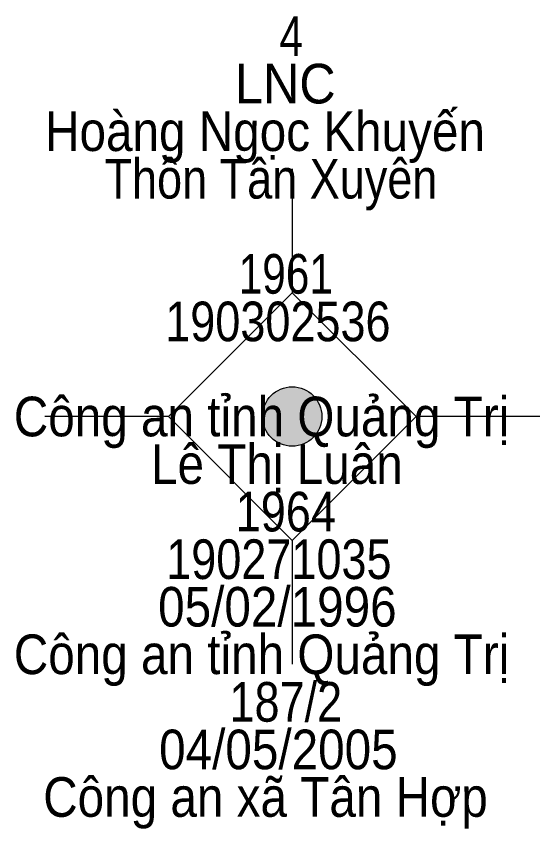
# Model space of a CAD drawing. Header units: metres. Extents: x 550999 to 552168, y 1840994 to 1841978.
# Drawn here: x 551173.03 to 551178.32, y 1841904.75 to 1841912.95 of the extents above; entities that cross this region are included whole.
import ezdxf
from ezdxf.enums import TextEntityAlignment as Align

# ---------------------------------------------------------------- set-up
doc = ezdxf.new("R2010")
doc.units = ezdxf.units.M
doc.header["$LTSCALE"] = 0.16
doc.layers.add('11', color=7, linetype='Continuous', lineweight=13)
doc.layers.add('15', color=7, linetype='Continuous')

msp = doc.modelspace()

# ---------------------------------------------------------------- hatches: boundary and pattern name
at = {"layer": '11'}
msp.add_hatch(color=256, dxfattribs=at).paths.add_polyline_path([(551176.1195, 1841908.91, 1), (551175.5195, 1841908.91, 1)])

# ---------------------------------------------------------------- linework, layer by layer
for p, q in [((551175.82, 1841911.41), (551175.82, 1841910.16)), ((551174.57, 1841908.91), (551173.32, 1841908.91)), ((551178.32, 1841908.91), (551177.07, 1841908.91)), ((551175.82, 1841907.66), (551175.82, 1841906.41))]:
    msp.add_line(p, q, dxfattribs=at)
msp.add_lwpolyline([(551175.82, 1841910.16), (551174.57, 1841908.91), (551175.82, 1841907.66), (551177.07, 1841908.91)], close=True, dxfattribs=at)
msp.add_circle((551175.8195, 1841908.91), 0.3, dxfattribs=at)

# ---------------------------------------------------------------- texts
at = {"layer": '15'}
for s, width, p in [('4', 0.8, (551175.81, 1841912.55)), ('LNC', 0.95, (551175.75, 1841912.07)), ('Hoàng Ngọc Khuyến', 0.9, (551175.545, 1841911.59)), ('Thôn Tân Xuyên', 0.85, (551175.605, 1841911.11)), ('1961', 0.8, (551175.755, 1841910.15)), ('190302536', 0.85, (551175.675, 1841909.67)), ('Công an tỉnh Quảng Trị', 0.9, (551175.51, 1841908.71)), ('Lê Thị Luân', 0.9, (551175.665, 1841908.23)), ('1964', 0.85, (551175.755, 1841907.75)), ('190271035', 0.85, (551175.685, 1841907.27)), ('05/02/1996', 0.9, (551175.67, 1841906.79)), ('Công an tỉnh Quảng Trị', 0.9, (551175.51, 1841906.31)), ('187/2', 0.85, (551175.755, 1841905.83)), ('04/05/2005', 0.9, (551175.68, 1841905.35)), ('Công an xã Tân Hợp', 0.9, (551175.55, 1841904.87))]:
    msp.add_text(s, height=0.4, dxfattribs=dict(at, width=width)).set_placement(p, align=Align.CENTER)

doc.saveas('drawing.dxf')
